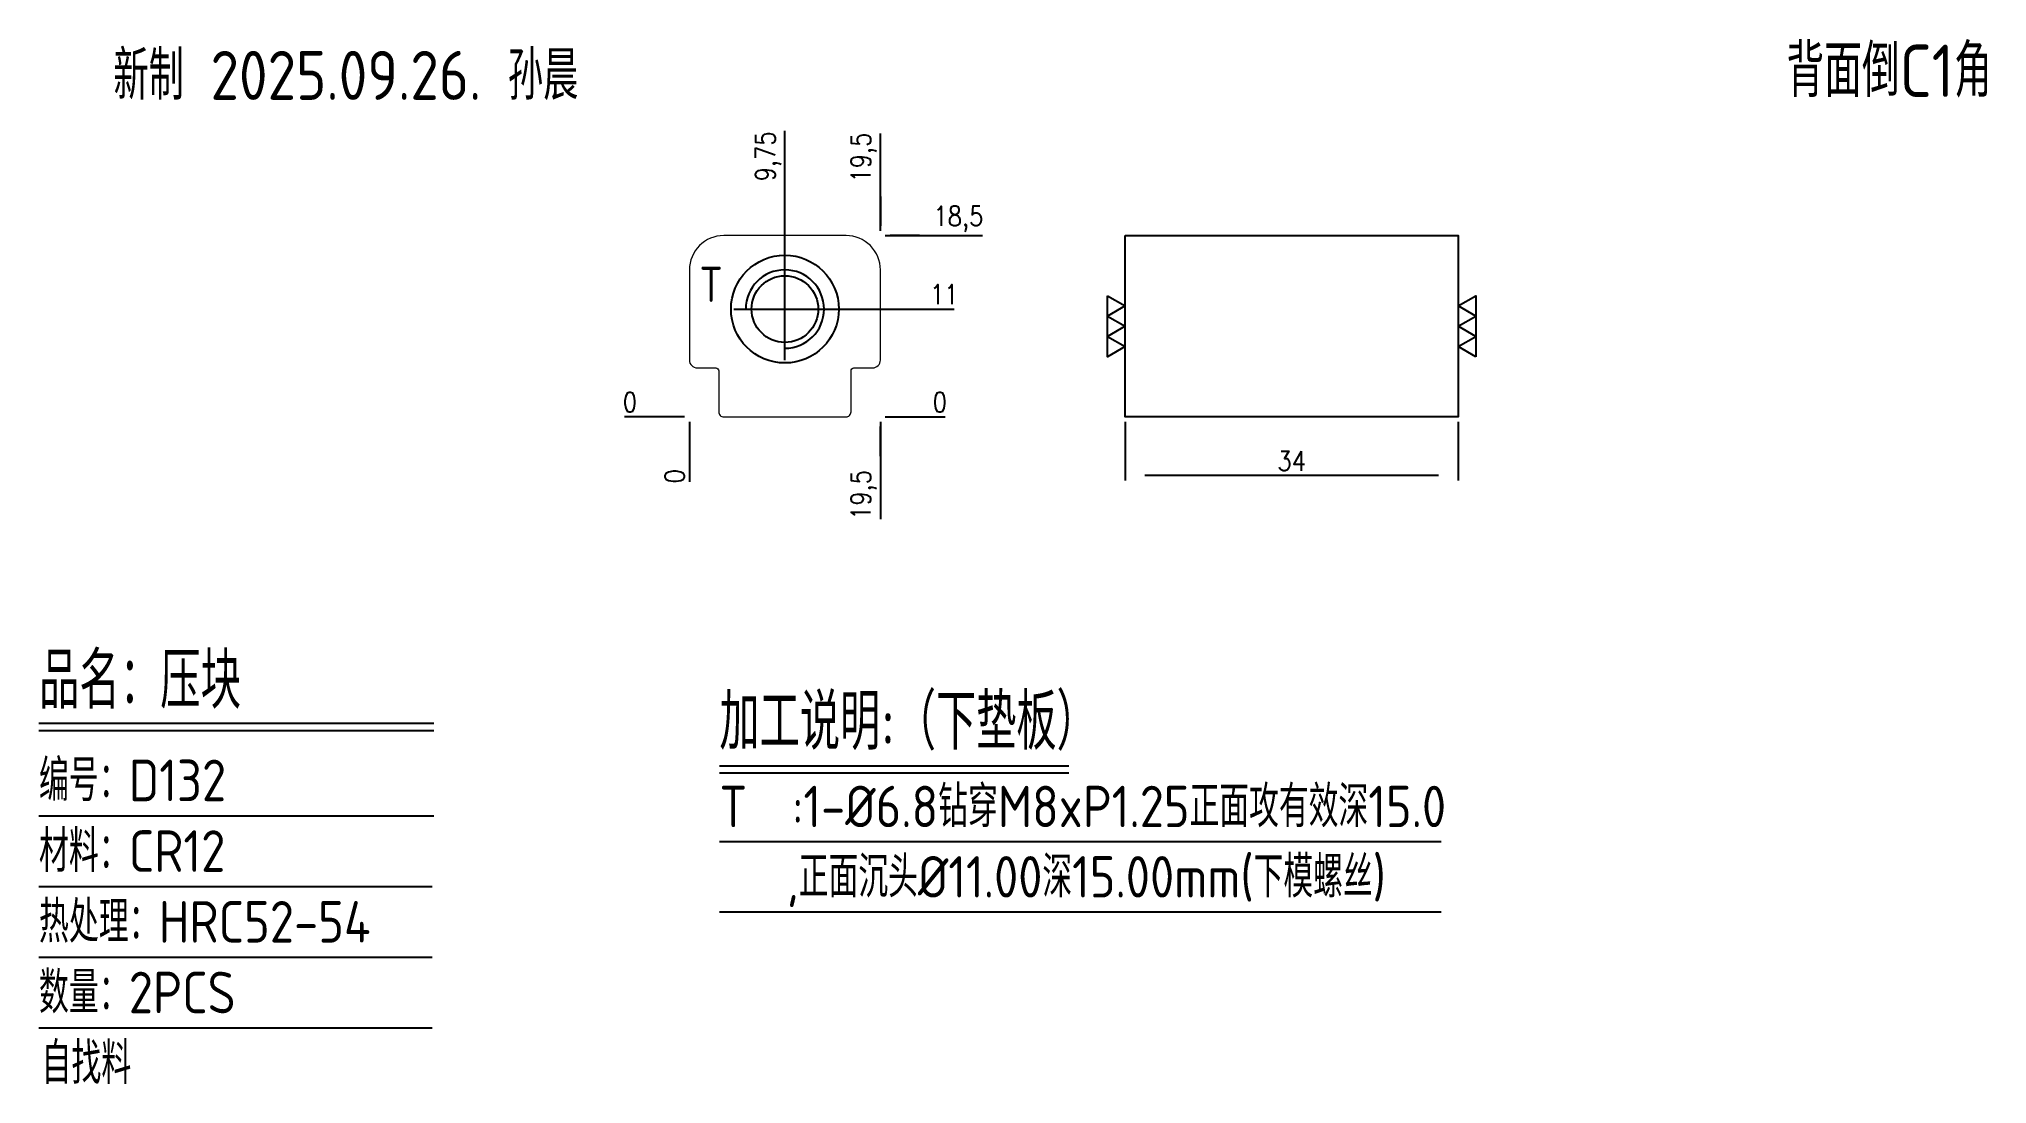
# Model space of a CAD drawing. Header units: millimetres. Extents: x 122760 to 122959, y -5233 to -5126.
import ezdxf
from ezdxf.enums import TextEntityAlignment as Align

# ---------------------------------------------------------------- set-up
doc = ezdxf.new("R2010")
doc.units = ezdxf.units.MM
doc.linetypes.add('CENTER', pattern=[0])
for name, color, linetype in [('DIE_P', 2, 'Continuous'), ('DIM', 4, 'Continuous'), ('TEXT', 4, 'Continuous')]:
    doc.layers.add(name, color=color, linetype=linetype)
doc.styles.add('gbenor', font='gbenor.shx', dxfattribs={"bigfont": 'gbcbig.shx'})
doc.styles.get("Standard").update_dxf_attribs({"font": 'txt.shx', "width": 0.85, "bigfont": 'ctxt.shx'})
doc.dimstyles.new('T-2-WX', dxfattribs={"dimtxt": 2, "dimasz": 2, "dimexe": 0.5, "dimexo": 0.5, "dimgap": 0.5, "dimtad": 1, "dimtxsty": 'Standard', "dimblk": 'OPEN30', "dimcen": 0, "dimazin": 3, "dimtfac": 1, "dimtmove": 0, "dimatfit": 3, "dimldrblk": 'OPEN30', "dimlwd": -1, "dimlwe": -1})

# ---------------------------------------------------------------- blocks, each defined once
blk = doc.blocks.new('*D7579')
at = {"layer": 'Defpoints', "color": 0}
for p in [(122826.1, -5165), (122845.6, -5165), (122850.6, -5165)]:
    blk.add_point(p, dxfattribs=at)
at = {"layer": 'DIM', "color": 0}
blk.add_line((122846.1, -5165), (122852.23, -5165), dxfattribs=at)
at = {"layer": 'DIM', "color": 0, "insert": (122851.67, -5163.5), "char_height": 2, "attachment_point": 5}
blk.add_mtext('0', dxfattribs=at)
blk = doc.blocks.new('_Open30')
blk = doc.blocks.new('*D7580')
at = {"layer": 'Defpoints', "color": 0}
for p in [(122835.85, -5154), (122850.6, -5154), (122826.1, -5165)]:
    blk.add_point(p, dxfattribs=at)
at = {"layer": 'DIM', "color": 0}
for p, q in [((122836.35, -5154), (122842.6, -5154)), ((122842.6, -5154), (122846.6, -5154)), ((122846.6, -5154), (122853.12, -5154))]:
    blk.add_line(p, q, dxfattribs=at)
at = {"layer": 'DIM', "color": 0, "insert": (122852.11, -5152.5), "char_height": 2, "attachment_point": 5}
blk.add_mtext('11', dxfattribs=at)
blk = doc.blocks.new('*D7581')
at = {"layer": 'Defpoints', "color": 0}
for p in [(122845.6, -5146.5), (122850.6, -5146.5), (122826.1, -5165)]:
    blk.add_point(p, dxfattribs=at)
at = {"layer": 'DIM', "color": 0}
for p, q in [((122846.1, -5146.5), (122849.6, -5146.5)), ((122849.6, -5146.5), (122846.6, -5146.5)), ((122846.6, -5146.5), (122856.04, -5146.5))]:
    blk.add_line(p, q, dxfattribs=at)
at = {"layer": 'DIM', "color": 0, "insert": (122853.57, -5144.81), "char_height": 2, "attachment_point": 5}
blk.add_mtext('18,5', dxfattribs=at)
blk = doc.blocks.new('*D7582')
at = {"layer": 'Defpoints', "color": 0}
for p in [(122821.1, -5165), (122826.1, -5165), (122826.1, -5165)]:
    blk.add_point(p, dxfattribs=at)
at = {"layer": 'DIM', "color": 0}
blk.add_line((122825.6, -5165), (122819.47, -5165), dxfattribs=at)
at = {"layer": 'DIM', "color": 0, "insert": (122820.03, -5163.5), "char_height": 2, "attachment_point": 5}
blk.add_mtext('0', dxfattribs=at)
blk = doc.blocks.new('*D7583')
at = {"layer": 'Defpoints', "color": 0}
for p in [(122826.1, -5165), (122845.6, -5165), (122845.6, -5170)]:
    blk.add_point(p, dxfattribs=at)
at = {"layer": 'DIM', "color": 0}
for p, q in [((122845.6, -5165.5), (122845.6, -5169)), ((122845.6, -5169), (122845.6, -5166)), ((122845.6, -5166), (122845.6, -5175.44))]:
    blk.add_line(p, q, dxfattribs=at)
at = {"layer": 'DIM', "color": 0, "insert": (122843.91, -5172.97), "char_height": 2, "attachment_point": 5, "rotation": 90}
blk.add_mtext('19,5', dxfattribs=at)
blk = doc.blocks.new('*D7584')
at = {"layer": 'Defpoints', "color": 0}
for p in [(122826.1, -5165), (122826.1, -5165), (122826.1, -5170)]:
    blk.add_point(p, dxfattribs=at)
at = {"layer": 'DIM', "color": 0}
blk.add_line((122826.1, -5165.5), (122826.1, -5171.63), dxfattribs=at)
at = {"layer": 'DIM', "color": 0, "insert": (122824.6, -5171.07), "char_height": 2, "attachment_point": 5, "rotation": 90}
blk.add_mtext('0', dxfattribs=at)
blk = doc.blocks.new('*D7585')
at = {"layer": 'Defpoints', "color": 0}
for p in [(122845.6, -5141.5), (122845.6, -5146.5), (122826.1, -5165)]:
    blk.add_point(p, dxfattribs=at)
at = {"layer": 'DIM', "color": 0}
for p, q in [((122845.6, -5145.5), (122845.6, -5136.06)), ((122845.6, -5146), (122845.6, -5142.5)), ((122845.6, -5142.5), (122845.6, -5145.5))]:
    blk.add_line(p, q, dxfattribs=at)
at = {"layer": 'DIM', "color": 0, "insert": (122843.91, -5138.53), "char_height": 2, "attachment_point": 5, "rotation": 90}
blk.add_mtext('19,5', dxfattribs=at)
blk = doc.blocks.new('*D7586')
at = {"layer": 'Defpoints', "color": 0}
for p in [(122835.85, -5141.5), (122835.85, -5154), (122826.1, -5165)]:
    blk.add_point(p, dxfattribs=at)
at = {"layer": 'DIM', "color": 0}
for p, q in [((122835.85, -5145.5), (122835.85, -5135.82)), ((122835.85, -5149.5), (122835.85, -5145.5)), ((122835.85, -5153.5), (122835.85, -5149.5))]:
    blk.add_line(p, q, dxfattribs=at)
at = {"layer": 'DIM', "color": 0, "insert": (122834.16, -5138.41), "char_height": 2, "attachment_point": 5, "rotation": 90}
blk.add_mtext('9,75', dxfattribs=at)
blk = doc.blocks.new('*D7587')
at = {"layer": 'Defpoints', "color": 0}
for p in [(122870.6, -5165), (122904.6, -5165), (122870.6, -5171)]:
    blk.add_point(p, dxfattribs=at)
at = {"layer": 'DIM', "color": 0}
for p, q in [((122870.6, -5165.5), (122870.6, -5171.5)), ((122904.6, -5165.5), (122904.6, -5171.5)), ((122902.6, -5171), (122872.6, -5171))]:
    blk.add_line(p, q, dxfattribs=at)
at = {"layer": 'DIM', "color": 0, "insert": (122887.6, -5169.5), "char_height": 2, "attachment_point": 5}
blk.add_mtext('34', dxfattribs=at)

msp = doc.modelspace()

# ---------------------------------------------------------------- linework, layer by layer
at = {"layer": 'DIE_P', "color": 4, "linetype": 'CENTER', "ltscale": 0.007}
for p, q in [((122835.85, -5159.199), (122835.85, -5148.799)), ((122830.65, -5153.999), (122841.05, -5153.999))]:
    msp.add_line(p, q, dxfattribs=at)
at = {"layer": 'DIE_P', "linetype": 'Continuous', "lineweight": 15}
msp.add_lwpolyline([(122842.9, -5159.999), (122844.8, -5159.999, 0.4142136), (122845.6, -5159.199), (122845.6, -5149.999, 0.4142136), (122842.1, -5146.499), (122829.6, -5146.499, 0.4142136), (122826.1, -5149.999), (122826.1, -5159.199, 0.4142136), (122826.9, -5159.999), (122828.8, -5159.999, -0.4142136), (122829.1, -5160.299), (122829.1, -5164.499, 0.4142136), (122829.6, -5164.999), (122842.1, -5164.999, 0.4142136), (122842.6, -5164.499), (122842.6, -5160.299, -0.4142136)], format="xyb", close=True, dxfattribs=at)
at = {"layer": 'DIE_P', "color": 2}
msp.add_lwpolyline([(122870.602, -5146.499), (122904.602, -5146.499), (122904.602, -5164.999), (122870.602, -5164.999)], close=True, dxfattribs=at)
at = {"layer": 'DIE_P', "color": 4}
for points in [[(122868.802, -5152.631), (122870.602, -5153.67), (122868.802, -5154.709), (122870.602, -5155.749), (122868.802, -5156.788), (122870.602, -5157.827), (122868.802, -5158.866), (122868.802, -5152.631)], [(122906.402, -5158.866), (122904.602, -5157.827), (122906.402, -5156.788), (122904.602, -5155.749), (122906.402, -5154.709), (122904.602, -5153.67), (122906.402, -5152.631), (122906.402, -5158.866)]]:
    msp.add_lwpolyline(points, close=True, dxfattribs=at)
at = {"layer": 'DIE_P'}
for radius in [5.5, 3.4]:
    msp.add_circle((122835.85, -5153.999), radius, dxfattribs=at)
msp.add_arc((122835.85, -5153.999), 4, 270, 180, dxfattribs=at)
at = {"layer": 'DIM', "color": 4, "linetype": 'Continuous', "lineweight": 25}
for p, q in [((122759.69, -5196.273), (122799.998, -5196.273)), ((122759.69, -5197.015), (122799.998, -5197.015)), ((122759.69, -5205.718), (122799.998, -5205.718)), ((122759.69, -5212.934), (122799.823, -5212.934)), ((122759.69, -5220.151), (122799.823, -5220.151)), ((122759.69, -5227.367), (122799.823, -5227.367))]:
    msp.add_line(p, q, dxfattribs=at)
at = {"layer": 'TEXT', "color": 3}
for p, q in [((122829.164, -5200.609), (122864.848, -5200.609)), ((122829.164, -5201.348), (122864.848, -5201.348)), ((122829.164, -5208.36), (122902.861, -5208.36)), ((122829.164, -5215.541), (122902.861, -5215.541))]:
    msp.add_line(p, q, dxfattribs=at)

# ---------------------------------------------------------------- texts
at = {"layer": 'DIE_P', "color": 6, "style": 'gbenor'}
msp.add_text('新制 2025.09.26. 孙晨', height=5, dxfattribs=at).set_placement((122791.028, -5129.885), align=Align.MIDDLE)
at = {"layer": 'DIM', "color": 3, "linetype": 'Continuous', "lineweight": 25, "style": 'gbenor'}
for s, height, p in [('品名：压块', 5.7307, (122759.69, -5194.787)), ('编号：D132', 4.245, (122759.69, -5204.232)), ('材料：CR12 ', 4.245, (122759.69, -5211.448)), ('热处理：HRC52-54', 4.24496, (122759.69, -5218.665)), ('数量：2PCS', 4.245, (122759.69, -5225.881)), ('自找料', 4.245, (122759.948, -5233.098))]:
    msp.add_text(s, height=height, dxfattribs=at).set_placement(p)
at = {"layer": 'TEXT', "color": 4, "lineweight": 18, "style": 'gbenor'}
msp.add_text('背面倒C1角', height=5.348, dxfattribs=at).set_placement((122938.116, -5132.351))
at = {"layer": 'TEXT', "color": 4, "style": 'gbenor'}
msp.add_text('T', height=3.6, dxfattribs=at).set_placement((122828.316, -5151.465), align=Align.MIDDLE_CENTER)
for s, height, p in [('加工说明:（下垫板）', 5.7024, (122829.164, -5198.983)), ('T  :1-%%C6.8钻穿M8xP1.25正面攻有效深15.0', 4.224, (122829.164, -5206.882)), ('   ,正面沉头%%C11.00深15.00mm(下模螺丝)', 4.224, (122829.164, -5214.062))]:
    msp.add_text(s, height=height, dxfattribs=at).set_placement(p)

# ---------------------------------------------------------------- dimensions: what is measured, and where the dimension line sits
at = {"layer": 'DIM', "color": 4}
for feature_location, offset, dtype, origin, picture, middle in [((122835.85, -5153.999), (0, 12.5), 1, (122826.1, -5164.999), '*D7586', (122834.159, -5138.408)), ((122845.6, -5146.499), (0, 5), 1, (122826.1, -5164.999), '*D7585', (122843.909, -5138.53)), ((122845.6, -5146.499), (5, 0), 0, (122826.1, -5164.999), '*D7581', (122853.569, -5144.808)), ((122835.85, -5153.999), (14.75, 0), 0, (122826.1, -5164.999), '*D7580', (122852.112, -5152.499)), ((122826.099788156, -5164.998561522), (-5, 0), 0, (122826.099788156, -5164.998561522), '*D7582', (122820.03312149, -5163.498561522)), ((122845.599788176, -5164.998561522), (5, 0), 0, (122826.099788156, -5164.998561522), '*D7579', (122851.666454843, -5163.498561522)), ((122826.099788156, -5164.998561522), (0, -5), 1, (122826.099788156, -5164.998561522), '*D7584', (122824.599788156, -5171.065228189)), ((122845.6, -5164.999), (0, -5), 1, (122826.1, -5164.999), '*D7583', (122843.909, -5172.968))]:
    dim = msp.add_ordinate_dim(feature_location=feature_location, offset=offset, dtype=dtype, origin=origin, dimstyle='T-2-WX', dxfattribs=at)
    dim.commit()
    dim.dimension.update_dxf_attribs({"geometry": picture, "text_midpoint": middle})
dim = msp.add_linear_dim(base=(122870.602, -5170.999), p1=(122904.602, -5164.999), p2=(122870.602, -5164.999), dimstyle='T-2-WX', dxfattribs=at)
dim.commit()
dim.dimension.update_dxf_attribs({"geometry": '*D7587', "text_midpoint": (122887.602, -5169.499)})

doc.saveas('drawing.dxf')
